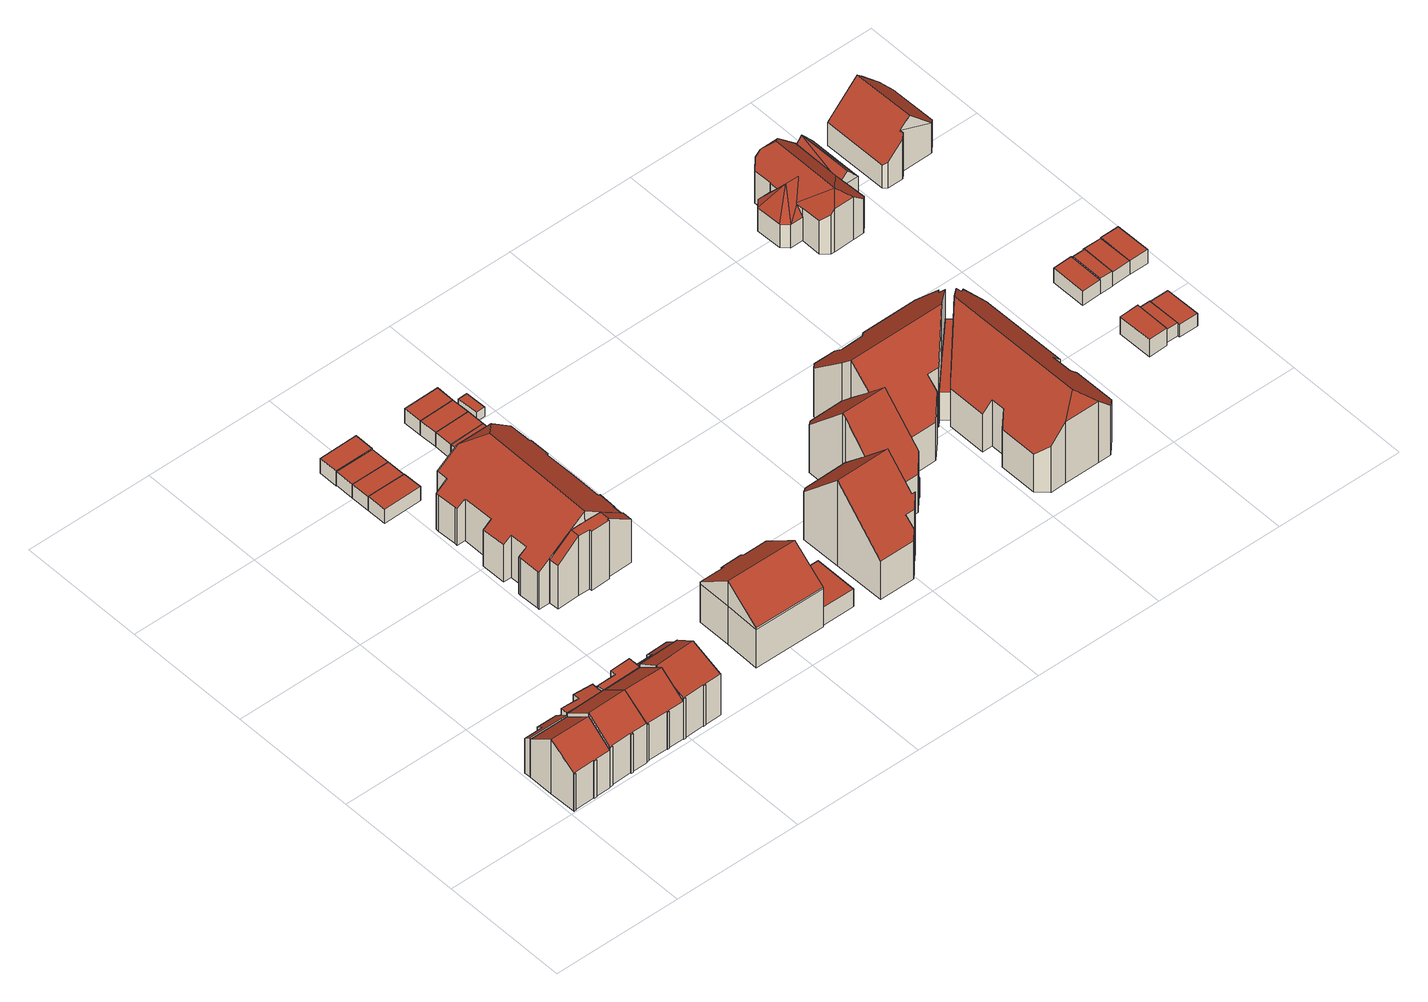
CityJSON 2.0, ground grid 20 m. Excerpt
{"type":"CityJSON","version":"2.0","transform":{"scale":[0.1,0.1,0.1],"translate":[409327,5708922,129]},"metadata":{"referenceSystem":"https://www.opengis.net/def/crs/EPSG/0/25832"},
"CityObjects":{
"building1":{"type":"Building","attributes":{"Gemeindeschluessel":"05978036","Geometrietyp2DReferenz":"3000","function":"31001_1000"},"children":["building1-1","building1-2"]},
"building1-1":{"type":"BuildingPart","attributes":{"roofType":"3100","measuredHeight":9.62},"parents":["building1"],"geometry":[{"type":"MultiSurface","lod":"2","boundaries":[[[0,1,2,3]],[[1,4,5,2]],[[4,6,7,5]],[[6,8,9,7]],[[8,10,11,9]],[[10,12,13,11]],[[12,14,15,13]],[[14,16,17,15]],[[18,19,20,21]],[[19,22,23,20]],[[22,24,25,23]],[[24,0,3,25]],[[19,18,16,14]],[[14,12,10,8,6,4,1,0,24,22,19]],[[3,2,5,7,9,11,13,15,17,21,20,23,25]],[[21,17,16,18]]],"semantics":{"surfaces":[{"type":"WallSurface"},{"type":"RoofSurface"},{"type":"GroundSurface"},{"type":"ClosureSurface"}],"values":[0,0,0,0,0,0,0,0,0,0,0,0,1,1,2,3]}}]},
"building1-2":{"type":"BuildingPart","attributes":{"roofType":"2100","measuredHeight":6.93},"parents":["building1"],"geometry":[{"type":"MultiSurface","lod":"2","boundaries":[[[26,27,28,29]],[[27,30,31,28]],[[30,32,18,21,31]],[[33,34,35,17,16]],[[34,36,37,35]],[[36,38,39,37]],[[38,26,29,39]],[[38,36,34,33,32,30,27,26]],[[29,28,31,21,17,35,37,39]],[[33,16,18,32]],[[16,17,21,18]]],"semantics":{"surfaces":[{"type":"WallSurface"},{"type":"RoofSurface"},{"type":"GroundSurface"},{"type":"ClosureSurface"}],"values":[0,0,0,0,0,0,0,1,2,0,3]}}]},
"building2":{"type":"Building","attributes":{"Gemeindeschluessel":"05978036","Geometrietyp2DReferenz":"3000","function":"31001_1000"},"children":["building2-1","building2-2"]},
"building2-1":{"type":"BuildingPart","attributes":{"roofType":"2100","measuredHeight":6.99},"parents":["building2"],"geometry":[{"type":"MultiSurface","lod":"2","boundaries":[[[40,41,42,43]],[[41,44,45,42]],[[44,46,47,45]],[[46,48,49,47]],[[48,50,51,49]],[[50,52,53,51]],[[54,40,43,55,56]],[[54,57,52,50,48,46,44,41,40]],[[43,42,45,47,49,51,53,55]],[[56,57,54]],[[55,53,52,57,56]]],"semantics":{"surfaces":[{"type":"WallSurface"},{"type":"RoofSurface"},{"type":"GroundSurface"},{"type":"ClosureSurface"}],"values":[0,0,0,0,0,0,0,1,2,0,3]}}]},
"building2-2":{"type":"BuildingPart","attributes":{"roofType":"3100","measuredHeight":9.88},"parents":["building2"],"geometry":[{"type":"MultiSurface","lod":"2","boundaries":[[[58,59,60,61]],[[59,62,63,60]],[[62,64,65,63]],[[64,66,67,65]],[[66,68,69,67]],[[68,70,71,69]],[[70,72,73,71]],[[72,56,55,73]],[[74,75,76,53,52]],[[75,77,78,76]],[[77,79,80,78]],[[79,58,61,80]],[[75,74,57,56,72]],[[72,70,68,66,64,62,59,58,79,77,75]],[[61,60,63,65,67,69,71,73,55,53,76,78,80]],[[52,57,74]],[[53,55,56,57,52]]],"semantics":{"surfaces":[{"type":"WallSurface"},{"type":"RoofSurface"},{"type":"GroundSurface"},{"type":"ClosureSurface"}],"values":[0,0,0,0,0,0,0,0,0,0,0,0,1,1,2,0,3]}}]},
"building3":{"type":"Building","attributes":{"Gemeindeschluessel":"05978036","Geometrietyp2DReferenz":"3000","function":"31001_1000"},"children":["building3-1","building3-2"]},
"building3-1":{"type":"BuildingPart","attributes":{"roofType":"3100","measuredHeight":9.69},"parents":["building3"],"geometry":[{"type":"MultiSurface","lod":"2","boundaries":[[[81,82,83,84]],[[82,85,86,83]],[[85,87,88,86]],[[87,89,90,88]],[[89,91,92,90]],[[91,93,94,92]],[[93,75,95,94]],[[75,96,97,95]],[[98,99,100,101]],[[99,102,103,100]],[[102,104,105,103]],[[104,81,84,105]],[[99,98,96,75]],[[75,93,91,89,87,85,82,81,104,102,99]],[[84,83,86,88,90,92,94,95,97,101,100,103,105]],[[98,101,97,96]]],"semantics":{"surfaces":[{"type":"WallSurface"},{"type":"RoofSurface"},{"type":"GroundSurface"},{"type":"ClosureSurface"}],"values":[0,0,0,0,0,0,0,0,0,0,0,0,1,1,2,3]}}]},
"building3-2":{"type":"BuildingPart","attributes":{"roofType":"1000","measuredHeight":6.76},"parents":["building3"],"geometry":[{"type":"MultiSurface","lod":"2","boundaries":[[[106,107,108,109]],[[107,110,111,108]],[[110,112,98,101,111]],[[74,113,114,97,96]],[[113,115,116,114]],[[115,117,118,116]],[[117,106,109,118]],[[117,115,113,74,112,110,107,106]],[[109,108,111,101,97,114,116,118]],[[96,98,112,74]],[[96,97,101,98]]],"semantics":{"surfaces":[{"type":"WallSurface"},{"type":"RoofSurface"},{"type":"GroundSurface"},{"type":"ClosureSurface"}],"values":[0,0,0,0,0,0,0,1,2,0,3]}}]},
"building4":{"type":"Building","attributes":{"Gemeindeschluessel":"05978036","Geometrietyp2DReferenz":"3000","function":"31001_1000"},"children":["building4-1","building4-2"]},
"building4-1":{"type":"BuildingPart","attributes":{"roofType":"3100","measuredHeight":9.33},"parents":["building4"],"geometry":[{"type":"MultiSurface","lod":"2","boundaries":[[[119,120,121,122]],[[120,123,124,121]],[[123,125,126,124]],[[125,127,128,126]],[[127,129,130,128]],[[129,131,103,130]],[[131,132,133,103]],[[132,134,135,101,133]],[[136,137,138,139,140]],[[137,141,142,138]],[[141,143,144,142]],[[143,119,122,144]],[[137,136,134,132]],[[132,131,129,127,125,123,120,119,143,141,137]],[[122,121,124,126,128,130,103,133,101,139,138,142,144]],[[140,135,134,136]],[[140,139,101,135]]],"semantics":{"surfaces":[{"type":"WallSurface"},{"type":"RoofSurface"},{"type":"GroundSurface"},{"type":"ClosureSurface"}],"values":[0,0,0,0,0,0,0,0,0,0,0,0,1,1,2,0,3]}}]},
"building4-2":{"type":"BuildingPart","attributes":{"roofType":"2100","measuredHeight":6.98},"parents":["building4"],"geometry":[{"type":"MultiSurface","lod":"2","boundaries":[[[145,146,147,111]],[[146,148,149,147]],[[148,150,151,149]],[[150,140,139,151]],[[135,145,111,101]],[[135,140,150,148,146,145]],[[111,147,149,151,139,101]],[[101,139,140,135]]],"semantics":{"surfaces":[{"type":"WallSurface"},{"type":"RoofSurface"},{"type":"GroundSurface"},{"type":"ClosureSurface"}],"values":[0,0,0,0,0,1,2,3]}}]},
"building5":{"type":"Building","attributes":{"Gemeindeschluessel":"05978036","Geometrietyp2DReferenz":"3000","function":"31001_2460","roofType":"1000","measuredHeight":2.46},"geometry":[{"type":"MultiSurface","lod":"2","boundaries":[[[152,153,154,155]],[[153,156,157,154]],[[156,158,159,157]],[[158,152,155,159]],[[158,156,153,152]],[[155,154,157,159]]],"semantics":{"surfaces":[{"type":"WallSurface"},{"type":"RoofSurface"},{"type":"GroundSurface"}],"values":[0,0,0,0,1,2]}}]},
"building6":{"type":"Building","attributes":{"Gemeindeschluessel":"05978036","Geometrietyp2DReferenz":"3000","function":"31001_2460","roofType":"1000","measuredHeight":2.45},"geometry":[{"type":"MultiSurface","lod":"2","boundaries":[[[160,161,162,163]],[[161,164,154,162]],[[164,165,155,154]],[[165,160,163,155]],[[165,164,161,160]],[[163,162,154,155]]],"semantics":{"surfaces":[{"type":"WallSurface"},{"type":"RoofSurface"},{"type":"GroundSurface"}],"values":[0,0,0,0,1,2]}}]},
"building7":{"type":"Building","attributes":{"Gemeindeschluessel":"05978036","Geometrietyp2DReferenz":"3000","function":"31001_2460","roofType":"1000","measuredHeight":2.46},"geometry":[{"type":"MultiSurface","lod":"2","boundaries":[[[166,167,168,169]],[[167,161,162,168]],[[161,160,163,162]],[[160,166,169,163]],[[160,161,167,166]],[[169,168,162,163]]],"semantics":{"surfaces":[{"type":"WallSurface"},{"type":"RoofSurface"},{"type":"GroundSurface"}],"values":[0,0,0,0,1,2]}}]},
"building8":{"type":"Building","attributes":{"Gemeindeschluessel":"05978036","Geometrietyp2DReferenz":"3000","function":"31001_2460","roofType":"1000","measuredHeight":2.52},"geometry":[{"type":"MultiSurface","lod":"2","boundaries":[[[170,171,172,173]],[[171,174,175,172]],[[174,176,177,175]],[[176,170,173,177]],[[176,174,171,170]],[[173,172,175,177]]],"semantics":{"surfaces":[{"type":"WallSurface"},{"type":"RoofSurface"},{"type":"GroundSurface"}],"values":[0,0,0,0,1,2]}}]},
"building9":{"type":"Building","attributes":{"Gemeindeschluessel":"05978036","Geometrietyp2DReferenz":"3000","function":"31001_1000"},"children":["building9-1","building9-2"]},
"building9-1":{"type":"BuildingPart","attributes":{"roofType":"9999","measuredHeight":10.51},"parents":["building9"],"geometry":[{"type":"MultiSurface","lod":"2","boundaries":[[[178,179,180,181]],[[179,182,183,180]],[[182,184,185,183]],[[184,186,187,185]],[[188,189,190,191,192]],[[189,193,194,190]],[[193,195,196,194]],[[195,197,198,196]],[[197,178,181,198]],[[193,189,188,199]],[[200,186,184,182]],[[199,201,200,182,179,178,197,195,193]],[[181,180,183,185,187,202,203,204,191,190,194,196,198]],[[202,187,186,200]],[[205,204,203,201,199]],[[201,203,202,200]],[[188,192,205,199]],[[204,205,192,191]]],"semantics":{"surfaces":[{"type":"WallSurface"},{"type":"RoofSurface"},{"type":"GroundSurface"},{"type":"ClosureSurface"}],"values":[0,0,0,0,0,0,0,0,0,1,1,1,2,3,3,3,0,3]}}]},
"building9-2":{"type":"BuildingPart","attributes":{"roofType":"9999","measuredHeight":12.36},"parents":["building9"],"geometry":[{"type":"MultiSurface","lod":"2","boundaries":[[[206,207,208,209]],[[207,210,211,208]],[[210,212,213,211]],[[212,214,215,213]],[[214,216,217,215]],[[216,218,219,217]],[[218,220,221,219]],[[220,222,223,221]],[[222,192,191,223]],[[224,225,226,187,186]],[[225,227,228,226]],[[227,229,230,228]],[[229,231,232,230]],[[231,233,234,232]],[[233,235,236,234]],[[235,237,238,236]],[[237,239,240,238]],[[239,241,242,240]],[[241,243,244,242]],[[243,245,246,244]],[[245,247,248,246]],[[247,249,250,248]],[[249,251,252,250]],[[251,253,254,252]],[[253,255,256,254]],[[255,257,258,256]],[[257,259,260,258]],[[259,261,262,260]],[[261,263,264,262]],[[263,206,209,264]],[[259,257,265]],[[257,255,253,251,249,247,245,243,241,239,237,235,233,231,229,227,225,224,266,265]],[[266,199,205,192,222,220,218,216,214,212,210,207,206,263,261,259,265]],[[209,208,211,213,215,217,219,221,223,191,204,203,202,187,226,228,230,232,234,236,238,240,242,244,246,248,250,252,254,256,258,260,262,264]],[[201,199,266]],[[203,204,205,199,201]],[[204,191,192,205]],[[224,186,200,201,266]],[[186,187,202,200]],[[200,202,203,201]]],"semantics":{"surfaces":[{"type":"WallSurface"},{"type":"RoofSurface"},{"type":"GroundSurface"},{"type":"ClosureSurface"}],"values":[0,0,0,0,0,0,0,0,0,0,0,0,0,0,0,0,0,0,0,0,0,0,0,0,0,0,0,0,0,0,1,1,1,2,0,3,3,0,3,3]}}]},
"building10":{"type":"Building","attributes":{"Gemeindeschluessel":"05978036","Geometrietyp2DReferenz":"3000","function":"31001_1000","roofType":"5000","measuredHeight":11.2},"geometry":[{"type":"MultiSurface","lod":"2","boundaries":[[[267,268,269,270]],[[268,271,272,269]],[[271,273,274,272]],[[273,275,276,274]],[[275,277,278,276]],[[277,279,280,278]],[[279,281,282,280]],[[281,283,284,282]],[[283,285,286,284]],[[285,287,288,286]],[[287,267,270,288]],[[289,290,291,277,275,292,293,294,295]],[[296,295,294,297]],[[287,296,297,267]],[[267,297,294,268]],[[285,295,296,287]],[[283,289,295,285]],[[268,294,293,271]],[[271,293,292,273]],[[273,292,275]],[[279,291,290,281]],[[277,291,279]],[[281,290,289,283]],[[270,269,272,274,276,278,280,282,284,286,288]]],"semantics":{"surfaces":[{"type":"WallSurface"},{"type":"RoofSurface"},{"type":"GroundSurface"}],"values":[0,0,0,0,0,0,0,0,0,0,0,1,1,0,0,0,0,0,0,0,0,0,0,2]}}]},
"building11":{"type":"Building","attributes":{"Gemeindeschluessel":"05978036","Geometrietyp2DReferenz":"3000","function":"31001_2460","roofType":"1000","measuredHeight":2.44},"geometry":[{"type":"MultiSurface","lod":"2","boundaries":[[[298,299,300,301]],[[299,302,303,300]],[[302,304,305,303]],[[304,298,301,305]],[[304,302,299,298]],[[301,300,303,305]]],"semantics":{"surfaces":[{"type":"WallSurface"},{"type":"RoofSurface"},{"type":"GroundSurface"}],"values":[0,0,0,0,1,2]}}]},
"building12":{"type":"Building","attributes":{"Gemeindeschluessel":"05978036","Geometrietyp2DReferenz":"3000","function":"31001_2460","roofType":"1000","measuredHeight":3.13},"geometry":[{"type":"MultiSurface","lod":"2","boundaries":[[[306,307,308,309]],[[307,310,311,308]],[[310,312,313,311]],[[312,306,309,313]],[[312,310,307,306]],[[309,308,311,313]]],"semantics":{"surfaces":[{"type":"WallSurface"},{"type":"RoofSurface"},{"type":"GroundSurface"}],"values":[0,0,0,0,1,2]}}]},
"building13":{"type":"Building","attributes":{"Gemeindeschluessel":"05978036","Geometrietyp2DReferenz":"3000","function":"31001_2460","roofType":"1000","measuredHeight":2.46},"geometry":[{"type":"MultiSurface","lod":"2","boundaries":[[[314,315,316,317]],[[315,299,318,316]],[[299,298,319,318]],[[298,314,317,319]],[[298,299,315,314]],[[317,316,318,319]]],"semantics":{"surfaces":[{"type":"WallSurface"},{"type":"RoofSurface"},{"type":"GroundSurface"}],"values":[0,0,0,0,1,2]}}]},
"building14":{"type":"Building","attributes":{"Gemeindeschluessel":"05978036","Geometrietyp2DReferenz":"3000","function":"31001_2460","roofType":"1000","measuredHeight":2.46},"geometry":[{"type":"MultiSurface","lod":"2","boundaries":[[[320,321,322,323]],[[321,315,316,322]],[[315,314,317,316]],[[314,320,323,317]],[[314,315,321,320]],[[323,322,316,317]]],"semantics":{"surfaces":[{"type":"WallSurface"},{"type":"RoofSurface"},{"type":"GroundSurface"}],"values":[0,0,0,0,1,2]}}]},
"building15":{"type":"Building","attributes":{"Gemeindeschluessel":"05978036","Geometrietyp2DReferenz":"3000","function":"31001_2460","roofType":"1000","measuredHeight":2.5},"geometry":[{"type":"MultiSurface","lod":"2","boundaries":[[[320,324,325,323]],[[324,326,327,325]],[[326,321,322,327]],[[321,320,323,322]],[[321,326,324,320]],[[323,325,327,322]]],"semantics":{"surfaces":[{"type":"WallSurface"},{"type":"RoofSurface"},{"type":"GroundSurface"}],"values":[0,0,0,0,1,2]}}]},
"building16":{"type":"Building","attributes":{"Gemeindeschluessel":"05978036","Geometrietyp2DReferenz":"3000","function":"31001_2500","roofType":"1000","measuredHeight":1.54},"geometry":[{"type":"MultiSurface","lod":"2","boundaries":[[[328,329,330,331]],[[329,332,333,330]],[[332,334,335,333]],[[334,328,331,335]],[[334,332,329,328]],[[331,330,333,335]]],"semantics":{"surfaces":[{"type":"WallSurface"},{"type":"RoofSurface"},{"type":"GroundSurface"}],"values":[0,0,0,0,1,2]}}]},
"building17":{"type":"Building","attributes":{"Gemeindeschluessel":"05978036","Geometrietyp2DReferenz":"3000","function":"31001_1000"},"children":["building17-1","building17-2","building17-3","building17-4","building17-5"]},
"building17-1":{"type":"BuildingPart","attributes":{"roofType":"1000","measuredHeight":4.82},"parents":["building17"],"geometry":[{"type":"MultiSurface","lod":"2","boundaries":[[[336,337,338,339]],[[340,341,342,343]],[[341,344,345,342]],[[344,341,340,346,337,336,347]],[[339,338,348,343,342,345,349]],[[343,348,346,340]],[[348,338,337,346]],[[339,349,347,336]],[[349,345,344,347]]],"semantics":{"surfaces":[{"type":"WallSurface"},{"type":"RoofSurface"},{"type":"GroundSurface"},{"type":"ClosureSurface"}],"values":[0,0,0,1,2,3,3,3,3]}}]},
"building17-2":{"type":"BuildingPart","attributes":{"roofType":"3100","measuredHeight":14.94},"parents":["building17"],"geometry":[{"type":"MultiSurface","lod":"2","boundaries":[[[350,351,352,353]],[[351,354,355,352]],[[354,356,357,355]],[[356,358,359,357]],[[358,360,361,359]],[[360,362,363,361]],[[362,364,365,363]],[[364,366,336,339,365]],[[367,368,369,345,344]],[[368,370,371,369]],[[370,372,373,371]],[[372,374,375,373]],[[374,376,377,375]],[[376,378,379,377]],[[380,381,382,383,384]],[[381,350,353,382]],[[385,386,387,378,376,374,372,370,368,367,388]],[[388,366,364,362,360,358,356,354,351,350,381,380,385]],[[353,352,355,357,359,361,363,365,339,349,345,369,371,373,375,377,379,389,390,383,382]],[[347,336,366,388]],[[349,339,336,347]],[[367,344,347,388]],[[349,347,344,345]],[[391,386,385]],[[390,389,387,386,391]],[[389,379,378,387]],[[380,384,391,385]],[[390,391,384,383]]],"semantics":{"surfaces":[{"type":"WallSurface"},{"type":"RoofSurface"},{"type":"GroundSurface"},{"type":"ClosureSurface"}],"values":[0,0,0,0,0,0,0,0,0,0,0,0,0,0,0,0,1,1,2,0,3,0,3,0,3,3,0,3]}}]},
"building17-3":{"type":"BuildingPart","attributes":{"roofType":"9999","measuredHeight":13.34},"parents":["building17"],"geometry":[{"type":"MultiSurface","lod":"2","boundaries":[[[392,393,394,395]],[[393,396,397,394]],[[396,398,399,397]],[[398,400,401,399]],[[400,402,343,401]],[[402,340,343]],[[403,404,405,338,337]],[[404,406,407,405]],[[406,408,409,407]],[[408,410,411,409]],[[410,412,413,411]],[[412,414,415,413]],[[414,416,417,415]],[[416,418,419,417]],[[418,420,421,419]],[[420,422,423,421]],[[422,424,425,423]],[[424,426,427,425]],[[426,428,429,427]],[[428,392,395,429]],[[424,422,430]],[[422,420,418,416,414,412,410,408,406,404,403,431,430]],[[431,402,400,398,396,393,392,428,426,424,430]],[[395,394,397,399,401,343,348,338,405,407,409,411,413,415,417,419,421,423,425,427,429]],[[346,340,402,431]],[[348,343,340,346]],[[403,337,346,431]],[[348,346,337,338]]],"semantics":{"surfaces":[{"type":"WallSurface"},{"type":"RoofSurface"},{"type":"GroundSurface"},{"type":"ClosureSurface"}],"values":[0,0,0,0,0,0,0,0,0,0,0,0,0,0,0,0,0,0,0,0,1,1,1,2,0,3,0,3]}}]},
"building17-4":{"type":"BuildingPart","attributes":{"roofType":"3100","measuredHeight":14.94},"parents":["building17"],"geometry":[{"type":"MultiSurface","lod":"2","boundaries":[[[432,433,434,435]],[[433,436,437,434]],[[436,438,439,437]],[[438,440,441,439]],[[440,442,443,441]],[[442,444,445,443]],[[444,446,447,445]],[[446,448,449,447]],[[450,432,435,451,452]],[[453,454,448,446,444,442]],[[442,440,438,436,433,432,450,455,453]],[[435,434,437,439,441,443,445,447,449,456,457,451]],[[458,454,453]],[[456,449,448,454,458]],[[455,459,458,453]],[[456,458,459,457]],[[452,459,455,450]],[[452,451,457,459]]],"semantics":{"surfaces":[{"type":"WallSurface"},{"type":"RoofSurface"},{"type":"GroundSurface"},{"type":"ClosureSurface"}],"values":[0,0,0,0,0,0,0,0,0,1,1,2,0,3,0,3,0,3]}}]},
"building17-5":{"type":"BuildingPart","attributes":{"roofType":"3100","measuredHeight":14.94},"parents":["building17"],"geometry":[{"type":"MultiSurface","lod":"2","boundaries":[[[460,461,462,379,378]],[[461,463,464,462]],[[463,452,451,464]],[[465,449,448]],[[465,466,467,449]],[[466,468,469,467]],[[468,470,471,469]],[[470,384,383,471]],[[466,465,454,458,459,452,463,461,460,472]],[[472,386,391,384,470,468,466]],[[383,390,389,379,462,464,451,457,456,449,467,469,471]],[[387,386,472]],[[389,390,391,386,387]],[[390,383,384,391]],[[460,378,387,472]],[[389,387,378,379]],[[457,451,452,459]],[[448,454,465]],[[449,456,458,454,448]],[[456,457,459,458]]],"semantics":{"surfaces":[{"type":"WallSurface"},{"type":"RoofSurface"},{"type":"GroundSurface"},{"type":"ClosureSurface"}],"values":[0,0,0,0,0,0,0,0,1,1,2,0,3,3,0,3,3,0,3,3]}}]},
"building18":{"type":"Building","attributes":{"Gemeindeschluessel":"05978036","Geometrietyp2DReferenz":"3000","function":"31001_1000"},"children":["building18-1","building18-2","building18-3","building18-4"]},
"building18-1":{"type":"BuildingPart","attributes":{"roofType":"3100","measuredHeight":5.41},"parents":["building18"],"geometry":[{"type":"MultiSurface","lod":"2","boundaries":[[[473,474,475,476]],[[474,477,478,475]],[[477,479,480,478]],[[481,482,483,484]],[[482,473,476,483]],[[477,474,473,482,485]],[[485,486,477]],[[487,486,485]],[[485,488,489,487]],[[481,488,485,482]],[[477,486,487,479]],[[476,475,478,480,490,484,483]],[[484,490,491,481]],[[490,480,479,491]],[[488,481,491,489]],[[489,491,479,487]]],"semantics":{"surfaces":[{"type":"WallSurface"},{"type":"RoofSurface"},{"type":"GroundSurface"},{"type":"ClosureSurface"}],"values":[0,0,0,0,0,1,1,1,1,0,0,2,3,3,3,3]}}]},
"building18-2":{"type":"BuildingPart","attributes":{"roofType":"4000","measuredHeight":7.71},"parents":["building18"],"geometry":[{"type":"MultiSurface","lod":"2","boundaries":[[[492,493,494,495]],[[493,496,497,494]],[[498,492,495,499]],[[492,498,500]],[[493,492,500]],[[496,493,500]],[[498,496,500]],[[495,494,497,499]],[[496,498,499,497]]],"semantics":{"surfaces":[{"type":"WallSurface"},{"type":"RoofSurface"},{"type":"GroundSurface"},{"type":"ClosureSurface"}],"values":[0,0,0,1,1,1,1,2,3]}}]},
"building18-3":{"type":"BuildingPart","attributes":{"roofType":"3200","measuredHeight":7.71},"parents":["building18"],"geometry":[{"type":"MultiSurface","lod":"2","boundaries":[[[496,501,502,497]],[[503,498,499,504]],[[496,498,500]],[[503,505,501,506]],[[498,506,500]],[[506,498,503]],[[506,496,500]],[[496,506,501]],[[499,497,502,507,504]],[[498,496,497,499]],[[504,507,505,503]],[[507,502,501,505]]],"semantics":{"surfaces":[{"type":"WallSurface"},{"type":"RoofSurface"},{"type":"GroundSurface"},{"type":"ClosureSurface"}],"values":[0,0,1,1,1,1,1,1,2,3,3,3]}}]},
"building18-4":{"type":"BuildingPart","attributes":{"roofType":"3300","measuredHeight":9},"parents":["building18"],"geometry":[{"type":"MultiSurface","lod":"2","boundaries":[[[508,509,510,480,479,487]],[[509,511,512,510]],[[511,513,514,512]],[[513,515,516,514]],[[515,517,518,516]],[[517,519,520,518]],[[519,521,504,520]],[[521,503,504]],[[522,523,524,502,501]],[[523,525,526,524]],[[525,527,528,526]],[[527,529,530,528]],[[529,531,532,530]],[[531,533,488,481,484,532]],[[531,529,534]],[[515,513,535]],[[529,527,525,523,522,536,535,534]],[[536,521,519,517,515,535]],[[513,511,509,508,537,535]],[[537,533,531,534,535]],[[480,510,512,514,516,518,520,504,507,502,524,526,528,530,532,484,490]],[[536,505,503,521]],[[505,507,504,503]],[[522,501,505,536]],[[507,505,501,502]],[[489,488,533,537]],[[490,484,481,491]],[[491,481,488,489]],[[487,489,537,508]],[[490,491,479,480]],[[479,491,489,487]]],"semantics":{"surfaces":[{"type":"WallSurface"},{"type":"RoofSurface"},{"type":"GroundSurface"},{"type":"ClosureSurface"}],"values":[0,0,0,0,0,0,0,0,0,0,0,0,0,0,1,1,1,1,1,1,2,0,3,0,3,0,3,3,0,3,3]}}]},
"building19":{"type":"Building","attributes":{"Gemeindeschluessel":"05978036","Geometrietyp2DReferenz":"3000","function":"31001_2460","roofType":"9999","measuredHeight":3},"geometry":[{"type":"MultiSurface","lod":"2","boundaries":[[[538,539,540,541,542]],[[542,541,543,544]],[[541,540,545,543]],[[540,539,546,545]],[[539,538,547,546]],[[538,542,544,547]],[[544,543,545,546,547]]],"semantics":{"surfaces":[{"type":"RoofSurface"},{"type":"WallSurface"},{"type":"GroundSurface"}],"values":[0,1,1,1,1,1,2]}}]},
"building20":{"type":"Building","attributes":{"Gemeindeschluessel":"05978036","Geometrietyp2DReferenz":"3000","function":"31001_9998","roofType":"1000","measuredHeight":2.33},"geometry":[{"type":"MultiSurface","lod":"2","boundaries":[[[548,549,550,551]],[[549,552,553,550]],[[552,554,555,553]],[[554,548,551,555]],[[554,552,549,548]],[[551,550,553,555]]],"semantics":{"surfaces":[{"type":"WallSurface"},{"type":"RoofSurface"},{"type":"GroundSurface"}],"values":[0,0,0,0,1,2]}}]},
"building21":{"type":"Building","attributes":{"Gemeindeschluessel":"05978036","Geometrietyp2DReferenz":"3000","function":"31001_2460","roofType":"1000","measuredHeight":2.54},"geometry":[{"type":"MultiSurface","lod":"2","boundaries":[[[556,557,558,559]],[[557,560,561,558]],[[560,562,563,561]],[[562,564,565,563]],[[564,556,559,565]],[[564,562,560,557,556]],[[559,558,561,563,565]]],"semantics":{"surfaces":[{"type":"WallSurface"},{"type":"RoofSurface"},{"type":"GroundSurface"}],"values":[0,0,0,0,0,1,2]}}]},
"building22":{"type":"Building","attributes":{"Gemeindeschluessel":"05978036","Geometrietyp2DReferenz":"3000","function":"31001_2460","roofType":"1000","measuredHeight":2.22},"geometry":[{"type":"MultiSurface","lod":"2","boundaries":[[[566,567,568,550]],[[567,569,570,568]],[[569,571,572,570]],[[571,573,553,572]],[[573,566,550,553]],[[573,571,569,567,566]],[[550,568,570,572,553]]],"semantics":{"surfaces":[{"type":"WallSurface"},{"type":"RoofSurface"},{"type":"GroundSurface"}],"values":[0,0,0,0,0,1,2]}}]},
"building23":{"type":"Building","attributes":{"Gemeindeschluessel":"05978036","Geometrietyp2DReferenz":"3000","function":"31001_9998","roofType":"1000","measuredHeight":2.66},"geometry":[{"type":"MultiSurface","lod":"2","boundaries":[[[574,575,576,561]],[[575,577,578,576]],[[577,579,563,578]],[[579,574,561,563]],[[579,577,575,574]],[[561,576,578,563]]],"semantics":{"surfaces":[{"type":"WallSurface"},{"type":"RoofSurface"},{"type":"GroundSurface"}],"values":[0,0,0,0,1,2]}}]},
"building24":{"type":"Building","attributes":{"Gemeindeschluessel":"05978036","Geometrietyp2DReferenz":"3000","function":"31001_2460","roofType":"1000","measuredHeight":2.41},"geometry":[{"type":"MultiSurface","lod":"2","boundaries":[[[580,581,582,583]],[[581,584,585,582]],[[584,586,587,585]],[[586,588,589,587]],[[588,580,583,589]],[[588,586,584,581,580]],[[583,582,585,587,589]]],"semantics":{"surfaces":[{"type":"WallSurface"},{"type":"RoofSurface"},{"type":"GroundSurface"}],"values":[0,0,0,0,0,1,2]}}]},
"building25":{"type":"Building","attributes":{"Gemeindeschluessel":"05978036","Geometrietyp2DReferenz":"3000","function":"31001_2460","roofType":"1000","measuredHeight":2.45},"geometry":[{"type":"MultiSurface","lod":"2","boundaries":[[[590,591,592,593]],[[591,594,595,592]],[[594,584,585,595]],[[584,590,593,585]],[[584,594,591,590]],[[593,592,595,585]]],"semantics":{"surfaces":[{"type":"WallSurface"},{"type":"RoofSurface"},{"type":"GroundSurface"}],"values":[0,0,0,0,1,2]}}]},
"building26":{"type":"Building","attributes":{"Gemeindeschluessel":"05978036","Geometrietyp2DReferenz":"3000","function":"31001_1000","roofType":"5000","measuredHeight":8.99},"geometry":[{"type":"MultiSurface","lod":"2","boundaries":[[[596,597,598,599]],[[597,600,601,598]],[[600,602,603,601]],[[602,604,605,603]],[[604,606,607,605]],[[606,608,609,607]],[[608,610,611,609]],[[610,612,613,611]],[[612,614,615,613]],[[614,616,617,615]],[[616,596,599,617]],[[602,600,597,596,618,619,604]],[[606,619,618,616,614,612,610,608]],[[606,604,619]],[[596,616,618]],[[599,598,601,603,605,607,609,611,613,615,617]]],"semantics":{"surfaces":[{"type":"WallSurface"},{"type":"RoofSurface"},{"type":"GroundSurface"}],"values":[0,0,0,0,0,0,0,0,0,0,0,1,1,0,0,2]}}]}
},
"vertices":[
[44,3,67],[40,3,67],[40,3,2],[44,3,2],[40,4,68],[40,4,2],[9,3,68],[9,3,2],[9,2,67],[9,2,2],[6,2,67],[6,2,2],[6,3,68],[6,3,2],[5,44,98],[5,44,2],[5,84,68],[5,84,2],[66,84,68],[67,44,98],[67,44,2],[66,84,2],[67,4,68],[67,4,2],[44,4,68],[44,4,2],
[66,104,56],[66,97,62],[66,97,2],[66,104,2],[66,95,63],[66,95,2],[66,84,71],[5,84,71],[5,94,63],[5,94,2],[34,94,63],[34,94,2],[34,104,56],[34,104,2],
[66,95,75],[95,95,73],[95,95,5],[66,95,5],[95,105,73],[95,105,5],[127,105,70],[127,105,5],[127,98,70],[127,98,5],[127,96,70],[127,96,5],[128,85,70],[128,85,5],[66,84,75],[66,84,5],[66,84,74],[79,84,74],
[105,3,73],[102,3,73],[102,3,5],[105,3,5],[102,5,74],[102,5,5],[71,4,74],[71,4,5],[71,3,73],[71,3,5],[67,3,73],[67,3,5],[67,4,74],[67,4,5],[67,44,104],[67,44,5],[128,85,74],[128,45,104],[128,45,5],[129,5,74],[129,5,5],[105,5,74],[105,5,5],
[166,4,72],[163,4,72],[163,4,7],[166,4,7],[163,5,73],[163,5,7],[132,5,73],[132,5,7],[132,4,72],[132,4,7],[129,4,72],[129,4,7],[129,5,73],[129,5,7],[128,45,7],[128,85,73],[128,85,7],[189,86,73],[189,45,104],[189,45,7],[189,86,7],[190,5,73],[190,5,7],[166,5,73],[166,5,7],
[189,106,74],[189,98,74],[189,98,7],[189,106,7],[189,96,74],[189,96,7],[189,86,74],[127,96,74],[127,96,7],[157,96,74],[157,96,7],[157,105,74],[157,105,7],
[227,5,78],[224,5,78],[224,5,7],[227,5,7],[224,6,79],[224,6,7],[193,5,79],[193,5,7],[193,4,78],[193,4,7],[190,4,78],[190,4,7],[190,5,79],[189,55,100],[189,55,7],[189,86,79],[189,86,77],[252,87,79],[252,57,100],[252,57,7],[252,87,7],[252,87,77],[253,6,79],[253,6,7],[227,6,79],[227,6,7],
[189,96,69],[218,96,69],[218,96,7],[218,106,61],[218,106,7],[252,107,61],[252,107,7],
[163,571,29],[223,571,29],[223,571,4],[163,571,4],[224,541,29],[224,541,4],[164,540,29],[164,540,4],
[163,601,28],[223,601,28],[223,601,4],[163,601,4],[223,571,28],[163,571,28],
[163,631,28],[223,631,28],[223,631,4],[163,631,4],
[163,631,29],[163,661,29],[163,661,3],[163,631,3],[223,662,29],[223,662,3],[223,631,29],[223,631,3],
[280,281,107],[280,285,107],[280,285,3],[280,281,3],[262,285,108],[262,285,3],[227,284,79],[227,284,3],[226,299,79],[226,299,3],[350,301,79],[350,286,79],[350,286,3],[350,301,3],[350,301,76],[312,285,106],[312,285,3],[310,285,106],[310,285,3],[310,282,106],[310,282,3],[312,300,106],[262,299,108],[285,300,107],[262,299,3],[285,300,3],[312,300,3],[312,300,105],
[351,476,75],[352,446,74],[352,446,3],[351,476,3],[348,446,77],[348,446,3],[349,393,77],[349,393,3],[349,374,76],[349,374,3],[349,348,76],[349,348,3],[353,348,74],[353,348,3],[353,320,73],[353,320,3],[350,320,76],[350,320,3],[226,299,82],[209,299,68],[209,299,3],[209,302,68],[209,302,3],[208,333,68],[208,333,3],[208,337,68],[208,337,3],[221,337,77],[221,337,3],[220,365,77],[220,365,3],[208,365,68],[208,365,3],[207,403,67],[207,403,3],[220,403,77],[220,403,3],[220,452,76],[220,452,3],[207,452,67],[207,452,3],[207,456,67],[207,456,3],[206,486,66],[206,486,3],[206,491,66],[206,491,3],[224,491,80],[224,491,3],[224,509,80],[224,509,3],[257,509,105],[257,509,3],[314,510,104],[314,510,3],[347,510,78],[347,510,3],[348,476,77],[348,476,3],[286,481,126],[285,300,126],
[340,38,76],[341,92,76],[341,92,9],[340,38,9],[341,145,76],[341,145,9],[380,145,76],[380,145,9],[380,150,76],[380,150,9],[413,150,76],[413,150,9],[413,145,76],[413,145,9],[451,145,76],[451,145,9],[451,105,76],[451,105,9],[451,91,76],[451,91,9],[451,37,76],[451,37,9],[451,105,111],[451,145,80],[413,145,80],[380,145,80],[341,145,80],[341,92,121],[451,91,121],[451,37,79],[340,38,79],
[300,570,31],[355,572,31],[355,572,7],[300,570,7],[356,543,31],[356,543,7],[301,542,31],[301,542,7],
[451,37,43],[451,105,43],[451,105,12],[451,37,12],[501,104,43],[501,104,12],[501,37,43],[501,37,12],
[300,599,31],[355,600,31],[355,600,6],[300,599,6],[355,572,6],[300,570,6],
[299,627,31],[354,628,31],[354,628,6],[299,627,6],
[299,656,31],[299,656,6],[354,657,31],[354,657,6],
[380,631,23],[381,598,23],[381,598,7],[380,631,7],[367,598,23],[367,598,7],[366,631,23],[366,631,7],
[889,305,64],[899,296,64],[899,296,15],[889,305,15],[808,203,64],[797,213,64],[797,213,15],[808,203,15],[789,204,64],[789,204,15],[868,264,64],[836,252,64],[868,264,15],[836,252,15],
[702,340,82],[736,340,82],[736,340,15],[702,340,15],[736,327,94],[736,327,15],[771,328,94],[771,328,15],[784,341,82],[784,341,15],[871,342,82],[871,342,15],[892,321,101],[892,321,15],[883,311,110],[883,311,15],[889,305,116],[789,204,120],[770,204,120],[770,204,15],[770,185,104],[770,185,15],[747,162,82],[747,162,15],[688,161,82],[688,161,15],[689,126,49],[689,126,15],[686,124,47],[686,124,15],[684,268,149],[684,321,99],[684,321,15],[684,268,15],[684,268,82],[685,251,165],[685,217,134],[685,188,106],[836,252,165],[685,188,15],[685,251,15],[685,251,100],
[802,98,81],[817,113,96],[817,113,15],[802,98,15],[817,134,96],[817,134,15],[801,134,81],[801,134,15],[801,195,81],[801,195,15],[808,203,88],[899,296,118],[904,291,113],[904,291,15],[914,300,104],[914,300,15],[935,280,83],[935,280,15],[937,142,83],[937,142,15],[925,142,94],[925,142,15],[926,111,94],[926,111,15],[937,111,83],[937,111,15],[938,46,83],[938,46,15],[918,25,102],[918,25,15],[898,25,122],[898,25,15],[843,25,122],[843,25,15],[818,24,96],[818,24,15],[802,39,81],[802,39,15],[870,42,149],[868,264,149],
[610,45,106],[595,45,106],[595,45,15],[610,45,15],[596,30,91],[596,30,15],[588,22,82],[588,22,15],[533,22,82],[533,22,15],[532,102,165],[532,102,15],[531,165,99],[531,165,15],[548,182,82],[548,182,15],[615,183,82],[615,183,15],[622,58,119],[622,58,15],[622,58,32],[616,103,165],[615,145,121],[616,58,119],[616,103,15],[616,58,15],[616,103,78],[616,58,32],
[686,124,99],[670,107,82],[670,107,15],[621,107,82],[621,107,15],[615,183,161],[615,187,165],[615,187,15],[614,250,99],[614,250,15],[631,267,82],[631,267,15],[685,188,165],
[980,652,53],[981,582,53],[981,582,20],[980,652,20],[981,575,53],[981,575,20],[951,575,53],[951,575,20],[951,660,53],[980,661,53],[980,661,20],[951,660,20],[963,661,74],[964,575,74],[951,575,61],[951,660,61],[951,584,61],[951,584,20],[951,584,53],
[846,570,61],[845,610,61],[845,610,20],[846,570,20],[855,621,61],[855,621,20],[856,560,61],[856,560,20],[875,591,97],
[875,621,61],[875,621,20],[876,560,61],[876,560,20],[876,574,61],[908,591,97],[876,574,20],
[951,575,68],[952,530,70],[952,530,20],[942,520,80],[942,520,20],[925,520,95],[925,520,20],[893,519,95],[893,519,20],[887,519,89],[887,519,20],[876,529,78],[876,529,20],[876,560,77],[875,621,76],[876,621,76],[876,621,20],[875,650,76],[875,650,20],[885,660,87],[885,660,20],[893,660,95],[893,660,20],[922,660,95],[922,660,20],[951,660,68],[907,646,110],[908,536,110],[876,574,76],[951,584,68],
[1062,115,56],[1091,116,56],[1091,119,56],[1091,171,56],[1061,170,56],[1091,171,26],[1061,170,26],[1091,119,26],[1091,116,26],[1062,115,26],
[1091,171,50],[1111,171,50],[1111,171,27],[1091,171,27],[1112,119,50],[1112,119,27],[1091,119,50],[1091,119,27],
[1060,295,49],[1090,296,49],[1090,296,24],[1060,295,24],[1090,293,49],[1090,293,24],[1090,241,49],[1090,241,24],[1060,240,49],[1060,240,24],
[1111,171,49],[1141,171,49],[1141,171,27],[1142,116,49],[1142,116,27],[1112,116,49],[1112,116,27],[1112,119,49],
[1090,293,51],[1110,293,51],[1110,293,24],[1110,241,51],[1110,241,24],[1090,241,51],
[1110,296,49],[1139,296,49],[1139,296,25],[1110,296,25],[1140,242,49],[1140,242,25],[1110,241,49],[1110,241,25],[1110,293,49],[1110,293,25],
[1140,297,49],[1169,297,49],[1169,297,25],[1140,297,25],[1170,242,49],[1170,242,25],
[1068,667,104],[1097,668,74],[1097,668,21],[1068,667,21],[1110,655,61],[1110,655,21],[1111,583,61],[1111,583,21],[1099,570,74],[1099,570,21],[1046,569,96],[1046,569,21],[1046,564,96],[1046,564,21],[1041,559,91],[1041,559,21],[1017,559,66],[1017,559,21],[1011,564,61],[1011,564,21],[1010,666,61],[1010,666,21],[1060,667,111],[1062,570,111]
]}
